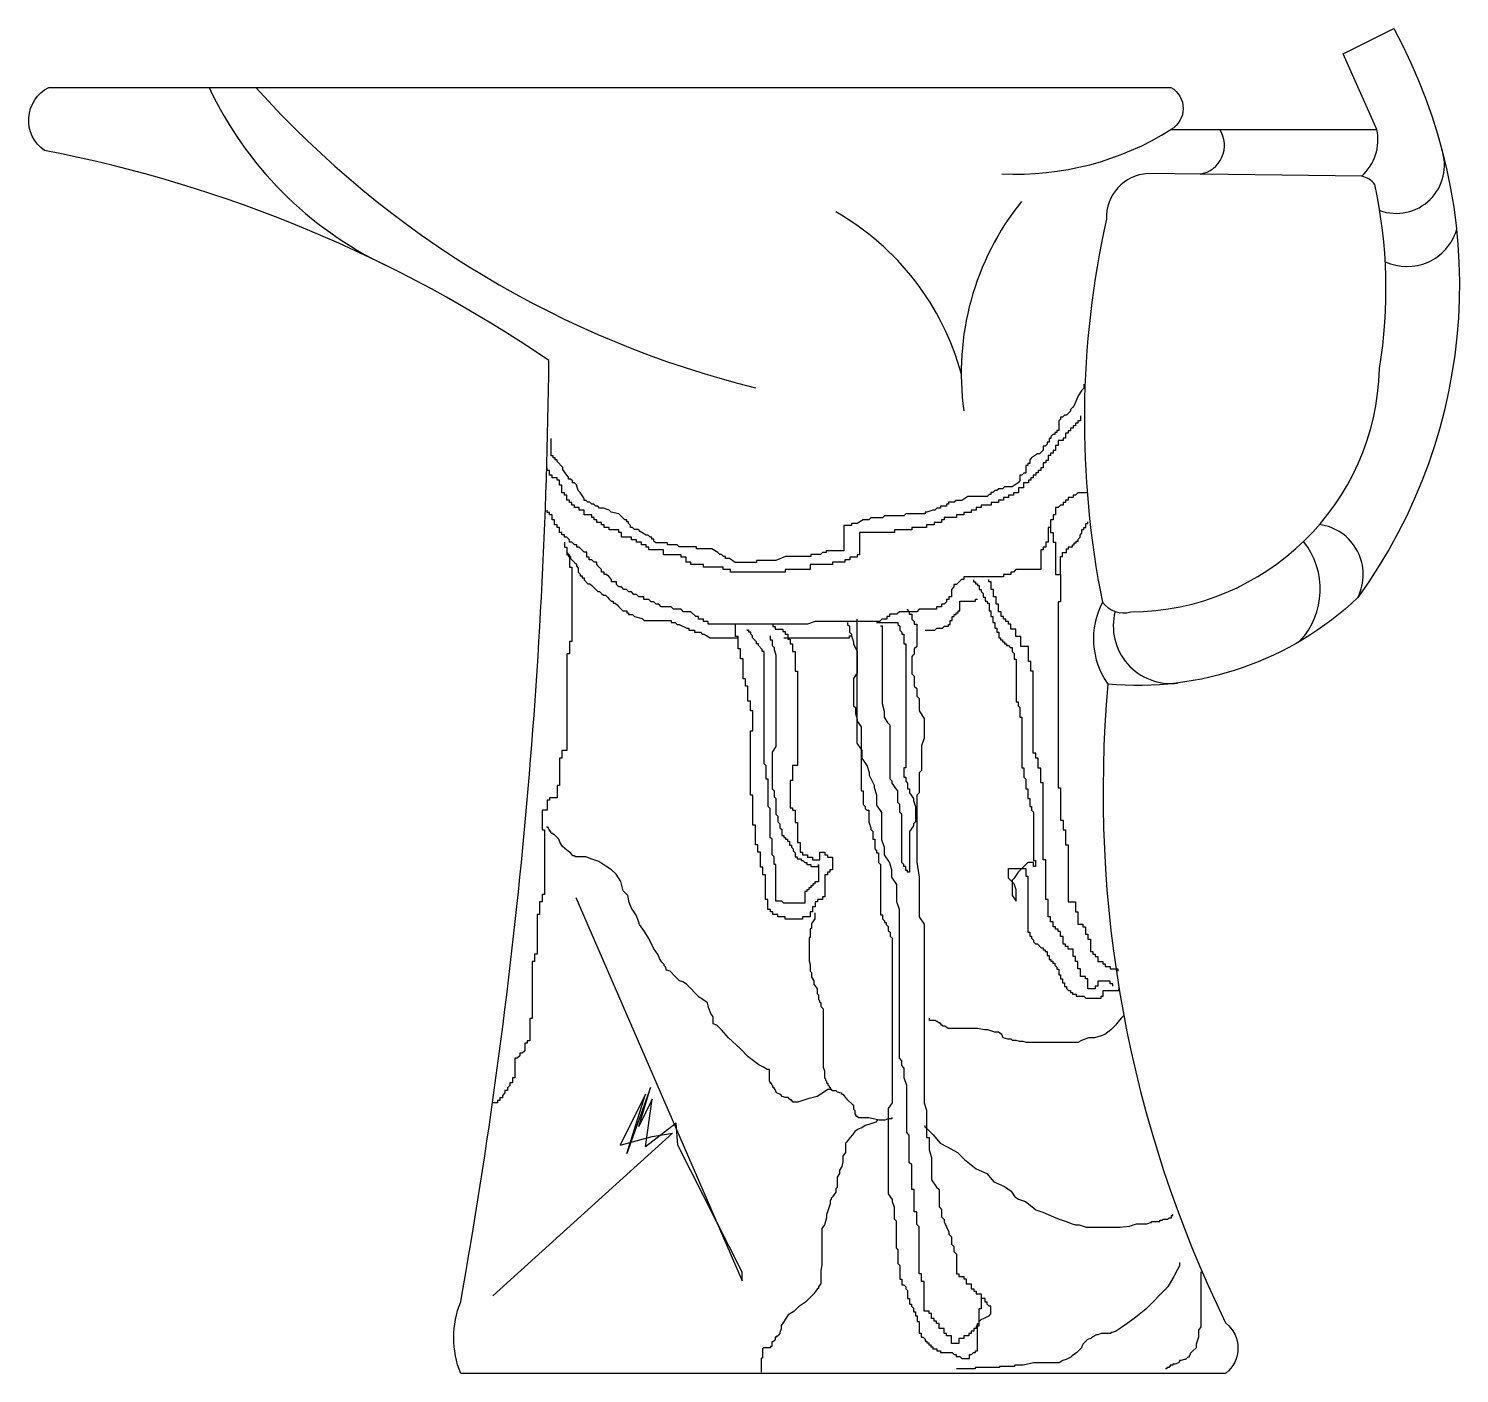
# Model space of a CAD drawing. Extents: x 929 to 1098, y 1069 to 1227.
import ezdxf

# ---------------------------------------------------------------- set-up
doc = ezdxf.new("R2010")
doc.units = 0
doc.header["$LTSCALE"] = 10
doc.header["$MEASUREMENT"] = 0
for name, color, linetype in [('3', 3, 'CONTINUOUS'), ('4', 4, 'CONTINUOUS'), ('7', 7, 'CONTINUOUS')]:
    doc.layers.add(name, color=color, linetype=linetype)

msp = doc.modelspace()

# ---------------------------------------------------------------- linework, layer by layer
at = {"layer": '3'}
for points in [[(1053.59, 1185.53), (1053.59, 1185.07), (1053.36, 1184.84), (1052.9, 1184.16), (1052.44, 1183.02), (1052.22, 1182.79), (1051.99, 1182.56), (1051.99, 1182.33), (1051.53, 1181.87), (1051.3, 1181.87), (1051.07, 1181.65), (1050.84, 1181.65), (1050.84, 1181.42), (1050.62, 1181.19), (1050.62, 1180.05), (1050.39, 1180.05), (1050.39, 1179.82), (1050.16, 1179.82), (1050.16, 1179.59), (1049.93, 1179.59), (1049.7, 1179.36), (1049.7, 1179.13), (1049.47, 1179.13), (1049.47, 1178.68), (1049.24, 1178.68), (1049.24, 1178.45), (1049.02, 1178.22), (1048.79, 1178.22), (1048.79, 1177.76), (1048.33, 1177.31), (1048.1, 1177.31), (1047.42, 1176.85), (1047.19, 1176.62), (1047.19, 1176.16), (1046.96, 1176.16), (1046.96, 1175.94), (1046.73, 1175.94), (1046.73, 1175.02), (1046.5, 1175.02), (1046.27, 1174.79), (1046.04, 1174.79), (1046.04, 1174.11), (1045.82, 1173.88), (1045.13, 1173.42), (1044.22, 1173.42), (1043.99, 1173.19), (1043.53, 1173.19), (1043.3, 1172.97), (1043.07, 1172.97), (1042.84, 1172.74), (1042.62, 1172.74), (1042.62, 1172.51), (1042.39, 1172.51), (1042.16, 1172.28), (1039.87, 1172.28), (1039.19, 1171.82), (1038.5, 1171.82), (1038.27, 1171.6), (1037.59, 1171.6), (1037.59, 1171.37), (1037.36, 1171.37), (1037.36, 1171.14), (1036.67, 1171.14), (1036.67, 1170.91), (1036.22, 1170.91), (1035.99, 1170.68), (1035.76, 1170.68), (1035.07, 1170.45), (1034.84, 1170.45), (1034.84, 1170.22), (1032.56, 1170.22), (1032.33, 1170), (1030.04, 1170), (1029.82, 1169.77), (1028.44, 1169.77), (1028.22, 1169.54), (1027.53, 1169.54), (1026.84, 1169.08), (1026.16, 1169.08), (1026.16, 1168.85), (1025.24, 1168.85), (1025.24, 1165.88), (1023.19, 1165.88), (1023.19, 1165.66), (1022.73, 1165.66), (1022.5, 1165.43), (1021.36, 1165.43), (1021.36, 1165.2), (1018.39, 1165.2), (1017.24, 1164.74), (1014.96, 1164.74), (1014.96, 1164.51), (1012.44, 1164.51), (1011.76, 1164.97), (1011.3, 1164.97), (1011.3, 1165.2), (1011.07, 1165.2), (1010.84, 1165.43), (1010.62, 1165.43), (1010.39, 1165.66), (1009.7, 1166.11), (1007.87, 1166.11), (1007.87, 1166.34), (1005.82, 1166.34), (1005.59, 1166.57), (1004.44, 1166.57), (1004.44, 1166.8), (1003.07, 1166.8), (1002.84, 1167.03), (1002.84, 1167.26), (1002.62, 1167.26), (1002.62, 1167.48), (1002.39, 1167.48), (1002.16, 1167.71), (1001.93, 1167.71), (1001.24, 1168.17), (1001.02, 1168.4), (1000.56, 1168.4), (1000.33, 1168.63), (1000.1, 1168.63), (1000.1, 1168.85), (999.87, 1169.08), (999.87, 1169.31), (999.64, 1169.31), (999.64, 1169.54), (999.42, 1169.54), (999.19, 1169.77), (998.73, 1170.22), (997.82, 1170.45), (997.59, 1170.68), (996.9, 1170.91), (996.44, 1170.91), (996.22, 1171.14), (995.99, 1171.14), (995.76, 1171.37), (995.53, 1171.37), (995.3, 1171.6), (995.07, 1171.6), (994.84, 1171.82), (994.62, 1171.82), (994.62, 1172.05), (994.16, 1172.74), (993.93, 1172.97), (993.7, 1173.65), (993.47, 1173.88), (993.24, 1173.88), (993.24, 1174.11), (993.02, 1174.34), (992.79, 1174.34), (992.79, 1174.56), (992.56, 1174.79), (992.1, 1175.48), (992.1, 1175.71), (991.42, 1176.39), (991.42, 1176.62), (991.19, 1176.62), (991.19, 1176.85), (990.96, 1176.85), (990.96, 1177.08), (990.73, 1177.08), (990.73, 1179.13)], [(1050.84, 1163.14), (1050.84, 1165.2), (1051.07, 1165.2), (1051.07, 1165.66), (1051.53, 1165.66), (1051.53, 1166.11), (1051.76, 1166.11), (1051.76, 1166.34), (1052.22, 1166.34), (1052.22, 1166.57), (1052.44, 1166.57), (1052.44, 1166.8), (1052.67, 1166.8), (1052.67, 1167.03), (1052.9, 1167.03), (1052.9, 1167.26), (1053.13, 1167.48), (1053.13, 1167.71), (1053.36, 1167.94), (1053.36, 1168.4), (1053.59, 1168.4), (1053.59, 1168.63), (1053.82, 1168.63), (1053.82, 1169.08), (1054.04, 1169.08), (1054.04, 1169.31)], [(992.56, 1165.88), (992.56, 1165.66), (992.79, 1165.43), (992.79, 1165.2), (993.02, 1165.2), (993.02, 1164.97), (993.24, 1164.74), (993.47, 1164.51), (993.7, 1164.29), (993.7, 1164.06), (993.93, 1163.83), (993.93, 1163.37), (994.16, 1163.14), (994.16, 1162.91), (994.39, 1162.91), (994.39, 1162.69), (994.62, 1162.69), (994.62, 1162.46), (995.07, 1162), (995.3, 1162), (995.53, 1161.77), (996.22, 1161.09), (996.44, 1161.09), (996.67, 1160.86), (996.9, 1160.63), (997.13, 1160.63), (997.36, 1160.4), (997.59, 1160.17), (997.82, 1159.95), (998.04, 1159.95), (998.04, 1159.72), (998.27, 1159.72), (998.5, 1159.49), (998.73, 1159.26), (999.19, 1158.8), (999.64, 1158.8), (999.64, 1158.57), (999.87, 1158.57), (999.87, 1158.35), (1000.33, 1158.35), (1000.56, 1158.12), (1001.47, 1157.89), (1001.7, 1157.66), (1004.9, 1157.66), (1004.9, 1157.43), (1005.36, 1157.43), (1005.59, 1157.2), (1005.82, 1157.2), (1006.73, 1156.75), (1006.96, 1156.75), (1006.96, 1156.52), (1007.64, 1156.52), (1007.64, 1156.29), (1008.33, 1156.29), (1008.56, 1156.06), (1008.79, 1156.06), (1009.47, 1155.61), (1012.67, 1155.61)], [(1040.56, 1162.46), (1040.56, 1162.23), (1040.79, 1162.23), (1040.79, 1162), (1041.02, 1162), (1041.02, 1161.77), (1041.24, 1161.77), (1041.24, 1161.32), (1041.47, 1161.32), (1041.47, 1161.09), (1041.7, 1160.86), (1041.7, 1160.4), (1041.93, 1160.4), (1041.93, 1159.95), (1042.16, 1159.95), (1042.16, 1159.72), (1042.39, 1159.72), (1042.39, 1158.8), (1042.62, 1158.8), (1042.62, 1158.12), (1042.84, 1158.12), (1042.84, 1157.43), (1043.07, 1157.43), (1043.07, 1156.75), (1043.3, 1156.75), (1043.3, 1156.29), (1043.53, 1156.29), (1043.53, 1155.61), (1043.76, 1155.61), (1043.76, 1155.38), (1043.99, 1155.38), (1043.99, 1155.15), (1044.22, 1155.15), (1044.22, 1154.92), (1044.44, 1154.92), (1044.44, 1154.69), (1044.67, 1154.69), (1044.9, 1154.46), (1045.13, 1154.46), (1045.13, 1154.01), (1045.36, 1153.78), (1045.36, 1153.09), (1045.59, 1153.09), (1045.59, 1148.07), (1045.82, 1148.07), (1045.82, 1147.61), (1046.04, 1147.38), (1046.04, 1146.24), (1046.27, 1146.24), (1046.27, 1140.3), (1046.5, 1140.3), (1046.5, 1139.16), (1046.73, 1138.93), (1046.73, 1137.79), (1046.96, 1137.79), (1046.96, 1136.65), (1047.19, 1136.65), (1047.19, 1135.73), (1047.42, 1135.73), (1047.42, 1135.27), (1047.64, 1135.05), (1047.64, 1129.34), (1047.87, 1129.34), (1047.87, 1128.65), (1047.64, 1128.65), (1047.64, 1129.11), (1046.96, 1129.11), (1046.04, 1128.19), (1045.82, 1127.97), (1045.36, 1127.28), (1045.13, 1127.05), (1045.13, 1125.22), (1045.59, 1124.54), (1045.59, 1125.91), (1045.36, 1126.59), (1044.67, 1127.28), (1044.67, 1128.42), (1046.73, 1128.42), (1046.73, 1127.51), (1046.96, 1127.51), (1046.96, 1120.88), (1047.19, 1120.88), (1047.19, 1120.43), (1047.42, 1120.43), (1047.42, 1120.2), (1047.64, 1119.97), (1047.64, 1119.74), (1047.87, 1119.51), (1048.1, 1119.51), (1048.56, 1119.06), (1048.79, 1119.06), (1048.79, 1118.83), (1049.02, 1118.83), (1049.02, 1118.6), (1049.24, 1118.6), (1049.24, 1118.14), (1049.47, 1118.14), (1049.47, 1117.69), (1049.7, 1117.69), (1049.7, 1117.46), (1049.93, 1117.46), (1049.93, 1117.23), (1050.16, 1117.23), (1050.16, 1117), (1050.39, 1116.77), (1050.39, 1116.54), (1050.62, 1116.54), (1050.62, 1115.86), (1050.84, 1115.86), (1050.84, 1115.4), (1051.07, 1115.4), (1051.07, 1114.94), (1051.3, 1114.94), (1051.3, 1114.49), (1051.53, 1114.49), (1051.53, 1114.26), (1051.76, 1114.03), (1051.99, 1114.03), (1051.99, 1113.8), (1052.22, 1113.8), (1052.22, 1113.57), (1052.67, 1113.57), (1052.67, 1113.35), (1053.59, 1113.35), (1053.82, 1113.12), (1055.64, 1113.12), (1055.64, 1113.35), (1055.87, 1113.35), (1055.87, 1114.03), (1057.7, 1114.03), (1057.7, 1114.26)], [(1034.84, 1156.52), (1035.99, 1156.52), (1036.22, 1156.75), (1036.9, 1156.75), (1037.13, 1156.98), (1037.59, 1156.98), (1037.59, 1157.2), (1037.82, 1157.2), (1037.82, 1157.66), (1038.04, 1157.66), (1038.04, 1158.12), (1038.27, 1158.12), (1038.27, 1158.35), (1038.5, 1158.35), (1038.5, 1158.57), (1038.73, 1158.57), (1038.73, 1158.8), (1038.96, 1158.8), (1038.96, 1159.95), (1040.79, 1159.95), (1040.79, 1160.17), (1041.02, 1160.17)], [(1016.56, 1155.83), (1016.56, 1155.38), (1016.79, 1155.38), (1016.79, 1154.69), (1017.02, 1154.46), (1017.02, 1154.23), (1017.24, 1153.55), (1017.24, 1142.81), (1016.79, 1142.13), (1016.79, 1137.79), (1017.02, 1137.56), (1017.02, 1136.87), (1017.24, 1136.65), (1017.24, 1134.82), (1017.47, 1134.59), (1017.47, 1133.9), (1017.7, 1133.68), (1017.7, 1133.22), (1017.93, 1132.99), (1017.93, 1132.31), (1018.16, 1132.31), (1018.16, 1132.08), (1018.39, 1132.08), (1018.39, 1131.85), (1018.62, 1131.85), (1018.62, 1131.62), (1018.84, 1131.62), (1018.84, 1131.16), (1019.07, 1131.16), (1019.07, 1130.93), (1019.3, 1130.71), (1019.3, 1130.48), (1019.53, 1130.25), (1019.53, 1129.79), (1019.76, 1129.79), (1019.76, 1129.56), (1020.22, 1129.56), (1020.22, 1129.34), (1020.44, 1129.34), (1020.67, 1129.11), (1020.9, 1129.11), (1020.9, 1128.88), (1021.36, 1128.88), (1021.36, 1128.65), (1022.27, 1128.65), (1022.27, 1128.88), (1022.27, 1126.82), (1021.82, 1126.82), (1021.82, 1126.59), (1021.59, 1126.59), (1021.59, 1126.37), (1021.36, 1126.37), (1021.36, 1126.14), (1021.13, 1126.14), (1021.13, 1125.91), (1020.9, 1125.91), (1020.9, 1125.68), (1020.67, 1125.68), (1020.67, 1124.31), (1018.16, 1124.31), (1017.93, 1124.54), (1017.24, 1124.54), (1017.24, 1128.88), (1017.02, 1128.88), (1017.02, 1129.79), (1016.79, 1130.02), (1016.79, 1131.85), (1016.56, 1132.08), (1016.56, 1135.5), (1016.33, 1135.73), (1016.33, 1138.93), (1016.1, 1138.93), (1016.1, 1140.53), (1015.87, 1140.76), (1015.87, 1154.01), (1015.64, 1154.01), (1015.64, 1154.23), (1015.19, 1154.69), (1015.19, 1154.92), (1014.96, 1154.92), (1014.96, 1155.15), (1014.73, 1155.38), (1014.5, 1155.61), (1014.5, 1155.83), (1014.27, 1156.06), (1014.27, 1156.29), (1014.04, 1156.29), (1014.04, 1156.52), (1013.82, 1156.52), (1014.04, 1156.52)], [(1025.7, 1157.43), (1025.7, 1157.2), (1025.93, 1156.98), (1025.93, 1156.29), (1026.16, 1156.06), (1026.16, 1155.83), (1026.39, 1155.15), (1026.39, 1154.92), (1026.84, 1154.01), (1026.84, 1151.49), (1026.39, 1150.81), (1026.39, 1147.61), (1026.62, 1147.38), (1026.62, 1146.7), (1026.84, 1146.01), (1026.84, 1145.78), (1027.3, 1145.1), (1027.3, 1137.56), (1027.53, 1137.56), (1027.53, 1135.96), (1027.76, 1135.73), (1027.76, 1135.5), (1027.99, 1135.27), (1028.22, 1135.27), (1028.22, 1133.9), (1028.44, 1133.22), (1028.44, 1132.99), (1028.67, 1132.76), (1028.67, 1131.85), (1028.9, 1131.85), (1028.9, 1130.71), (1029.13, 1130.48), (1029.13, 1130.25), (1029.36, 1130.25), (1029.36, 1129.11), (1029.59, 1128.88), (1029.59, 1122.94), (1029.82, 1122.94), (1029.82, 1122.48), (1030.04, 1122.25), (1030.04, 1122.03), (1030.27, 1122.03), (1030.27, 1121.8), (1030.5, 1121.57), (1030.5, 1121.11), (1030.73, 1120.88), (1030.73, 1120.43), (1030.96, 1120.2), (1030.96, 1100.78), (1030.5, 1100.1), (1030.5, 1090.05), (1030.96, 1089.36), (1030.96, 1089.13), (1031.19, 1088.45), (1031.19, 1087.08), (1031.42, 1086.85), (1031.42, 1083.65), (1031.64, 1083.42), (1031.64, 1081.82), (1031.87, 1081.59), (1031.87, 1079.99), (1032.1, 1079.99), (1032.1, 1079.31), (1032.33, 1079.31), (1032.56, 1079.08), (1032.56, 1078.85), (1032.79, 1078.62), (1032.79, 1077.71), (1033.02, 1077.71), (1033.02, 1077.02), (1033.24, 1077.02), (1033.24, 1076.8), (1033.47, 1076.57), (1033.47, 1076.11), (1033.7, 1076.11), (1033.7, 1075.65), (1033.93, 1075.65), (1033.93, 1074.97), (1034.16, 1074.97), (1034.16, 1073.6), (1034.39, 1073.6), (1034.39, 1073.14), (1034.62, 1073.14), (1034.84, 1072.91), (1034.84, 1072.68), (1035.07, 1072.68), (1035.07, 1072.46), (1035.3, 1072.46), (1035.3, 1072.23), (1035.53, 1072.23), (1035.53, 1072), (1035.76, 1072), (1035.76, 1071.77), (1036.22, 1071.77), (1036.22, 1071.54), (1036.67, 1071.54), (1036.67, 1071.31), (1038.04, 1071.31), (1038.27, 1071.09), (1038.5, 1071.09), (1038.5, 1070.86), (1038.96, 1070.86), (1039.19, 1070.63), (1040.1, 1070.63), (1040.1, 1071.09), (1040.33, 1071.09), (1040.56, 1071.31), (1040.79, 1071.31), (1040.79, 1071.54), (1041.02, 1071.54), (1041.02, 1074.74), (1041.24, 1074.74), (1041.24, 1074.97), (1041.47, 1075.2), (1042.39, 1075.65), (1042.62, 1075.88), (1042.62, 1076.8), (1042.39, 1076.8), (1042.16, 1077.02), (1042.16, 1077.25), (1041.93, 1077.25), (1041.93, 1077.71), (1041.47, 1077.71)], [(1029.13, 1157.43), (1031.64, 1157.43), (1031.64, 1157.2), (1031.87, 1156.98), (1031.87, 1156.52), (1032.1, 1156.29), (1032.1, 1156.06), (1032.33, 1156.06), (1032.33, 1154.92), (1032.56, 1154.92), (1032.56, 1140.3), (1032.33, 1140.3), (1032.33, 1139.16), (1032.56, 1139.16), (1032.56, 1138.7), (1032.79, 1138.47), (1032.79, 1137.79), (1033.02, 1137.79), (1033.02, 1137.33), (1033.47, 1136.65), (1033.47, 1136.42), (1033.7, 1135.73), (1033.7, 1133.9), (1033.47, 1133.68), (1033.47, 1133.45), (1033.02, 1132.76), (1033.02, 1127.97), (1032.79, 1127.97), (1032.79, 1128.19), (1032.56, 1128.19), (1032.56, 1128.65), (1032.33, 1128.65), (1032.33, 1128.88), (1032.1, 1129.11), (1032.1, 1134.82), (1031.87, 1135.05), (1031.87, 1135.96), (1031.64, 1136.19), (1031.64, 1137.56), (1031.42, 1137.79), (1030.96, 1138.47), (1030.96, 1138.7), (1030.73, 1138.93), (1030.73, 1145.33), (1030.5, 1145.55), (1030.04, 1146.24), (1030.04, 1146.92), (1029.82, 1147.84), (1029.82, 1156.98), (1029.59, 1156.98)], [(1018.16, 1155.61), (1025.93, 1155.61), (1025.93, 1155.83), (1026.16, 1155.83)], [(1023.78, 1102.35), (1023.37, 1102.35), (1022.96, 1102.08), (1022.13, 1101.53), (1021.02, 1101.25), (1020.2, 1100.98), (1019.78, 1100.84), (1019.23, 1100.84), (1019.23, 1100.98), (1019.09, 1100.98), (1019.09, 1101.11), (1018.96, 1101.11), (1018.82, 1101.25), (1018.68, 1101.39), (1018.4, 1101.39), (1017.99, 1101.53), (1017.85, 1101.67), (1017.71, 1101.8), (1017.3, 1101.94), (1017.16, 1102.35), (1017.03, 1102.49), (1016.89, 1102.63), (1016.89, 1102.77), (1016.75, 1102.91), (1016.75, 1103.04), (1016.61, 1103.04), (1016.61, 1103.18), (1016.47, 1103.32), (1016.47, 1104.7), (1016.2, 1104.7), (1015.78, 1104.97), (1015.23, 1105.25), (1013.99, 1106.21), (1013.03, 1107.18), (1011.65, 1108.42), (1010.82, 1109.38), (1010.27, 1109.94), (1009.85, 1110.07), (1009.85, 1110.9), (1009.58, 1111.31), (1009.3, 1112), (1009.16, 1112.55), (1008.61, 1112.97), (1008.2, 1113.24), (1007.65, 1113.79), (1007.23, 1114.21), (1006.68, 1114.76), (1006.27, 1115.04), (1005.85, 1115.17), (1005.3, 1115.72), (1004.75, 1116.28), (1004.34, 1116.41), (1004.2, 1116.83), (1004.06, 1116.97), (1004.06, 1117.1), (1003.78, 1117.38), (1003.51, 1117.79), (1003.37, 1118.21), (1002.82, 1119.03), (1002.27, 1120.14), (1001.72, 1120.96), (1001.16, 1121.79), (1001.03, 1122.2), (1000.75, 1122.89), (1000.2, 1123.72), (999.92, 1124.41), (999.78, 1125.24), (999.23, 1125.79), (998.96, 1126.89), (998.41, 1127.72), (997.85, 1128.27), (997.16, 1128.68), (996.34, 1129.23), (995.51, 1129.51), (994.82, 1129.78), (993.58, 1129.78), (993.44, 1129.92), (993.3, 1129.92), (993.16, 1130.06), (993.03, 1130.2), (992.89, 1130.34), (992.75, 1130.47), (992.34, 1130.75), (992.06, 1131.02), (991.79, 1131.44), (991.65, 1131.85), (991.51, 1131.99), (991.37, 1132.13), (991.23, 1132.27), (991.1, 1132.4), (990.96, 1132.4), (990.96, 1132.54), (990.82, 1132.54), (990.68, 1132.68), (990.68, 1132.82), (990.54, 1132.82), (990.54, 1132.95), (990.41, 1133.09), (990.41, 1133.23), (990.27, 1133.23), (990.27, 1133.37)], [(993.65, 1124.99), (1013.27, 1079.79), (1013.27, 1080.79), (1005.66, 1095.79), (1005.46, 1098.39), (1001.86, 1095.59), (1002.66, 1101.19), (1001.06, 1097.99), (1002.46, 1102.59), (999.66, 1094.79), (1001.86, 1101.79), (998.86, 1095.79), (1002.66, 1096.79), (1005.06, 1097.19), (983.85, 1077.99)], [(1021.85, 1123.17), (1021.85, 1122.48), (1021.58, 1122.07), (1021.44, 1121.93), (1021.44, 1121.38), (1021.3, 1121.24), (1021.3, 1120.27), (1021.16, 1120.27), (1021.16, 1117.52), (1021.3, 1117.1), (1021.3, 1116.28), (1021.44, 1116.14), (1021.44, 1115.59), (1021.71, 1115.17), (1021.71, 1114.76), (1021.85, 1114.62), (1022.13, 1114.21), (1022.13, 1113.66), (1022.27, 1113.52), (1022.27, 1112.97), (1022.4, 1112.83), (1022.4, 1112.69), (1022.54, 1112.55), (1022.54, 1112.14), (1022.68, 1112), (1022.82, 1111.87), (1022.82, 1104.97), (1022.96, 1104.56), (1022.96, 1103.73), (1023.09, 1103.59), (1023.09, 1103.46), (1023.23, 1103.32), (1023.23, 1103.18), (1023.37, 1103.04), (1023.37, 1102.91), (1023.51, 1102.77), (1023.51, 1102.63), (1023.65, 1102.63), (1023.65, 1102.49), (1023.78, 1102.35), (1023.92, 1102.22), (1024.33, 1102.22), (1024.47, 1102.08), (1024.89, 1101.94), (1025.02, 1101.8), (1025.16, 1101.8), (1025.58, 1101.25), (1025.71, 1101.11), (1026.27, 1100.56), (1026.4, 1100.42), (1026.4, 1100.01), (1026.54, 1099.87), (1026.54, 1099.46), (1026.68, 1099.32), (1026.68, 1099.18), (1026.82, 1099.18), (1026.96, 1099.05), (1028.2, 1099.05), (1029.44, 1098.77), (1030.13, 1098.77), (1030.54, 1098.91), (1030.96, 1098.91), (1030.96, 1099.05)], [(1058.26, 1111.04), (1057.99, 1110.76), (1057.44, 1110.07), (1057.3, 1109.94), (1056.75, 1109.38), (1056.06, 1108.83), (1055.64, 1108.69), (1054.82, 1108.42), (1054.13, 1108.42), (1053.3, 1108.14), (1052.88, 1107.87), (1046.82, 1107.87), (1046.4, 1108.01), (1045.99, 1108.01), (1045.58, 1108.14), (1045.16, 1108.14), (1045.02, 1108.28), (1044.61, 1108.28), (1044.06, 1108.42), (1043.92, 1108.83), (1043.51, 1109.11), (1043.09, 1109.11), (1042.26, 1109.38), (1041.85, 1109.38), (1041.02, 1109.52), (1037.58, 1109.52), (1037.16, 1109.8), (1036.89, 1109.8), (1036.89, 1109.94), (1036.75, 1109.94), (1036.75, 1110.07), (1036.61, 1110.07), (1036.61, 1110.21), (1036.47, 1110.21), (1036.33, 1110.35), (1036.2, 1110.35), (1036.06, 1110.49), (1035.37, 1110.49), (1035.37, 1110.76)], [(1029.3, 1098.77), (1029.16, 1098.63), (1029.02, 1098.49), (1028.2, 1098.22), (1027.78, 1098.08), (1027.37, 1097.81), (1026.96, 1097.67), (1026.54, 1097.39), (1026.27, 1096.98), (1025.99, 1096.7), (1025.71, 1096.29), (1025.58, 1096.15), (1025.44, 1096.01), (1025.44, 1094.91), (1025.16, 1094.5), (1025.16, 1093.81), (1025.02, 1093.26), (1024.75, 1092.84), (1024.75, 1092.43), (1024.47, 1092.02), (1024.47, 1090.78), (1024.33, 1090.64), (1024.33, 1090.22), (1023.92, 1089.67), (1023.78, 1089.54), (1023.78, 1089.4), (1023.65, 1089.26), (1023.65, 1088.85), (1023.37, 1088.02), (1023.23, 1087.61), (1023.23, 1087.19), (1022.96, 1086.37), (1022.68, 1085.95), (1022.68, 1081.68), (1022.54, 1080.99), (1022.54, 1079.47), (1022.27, 1079.06), (1022.27, 1078.92), (1022.13, 1078.78), (1021.99, 1078.65), (1021.71, 1078.23), (1021.16, 1077.68), (1020.75, 1077.27), (1019.92, 1076.72), (1019.37, 1076.16), (1018.68, 1075.75), (1018.13, 1074.92), (1017.85, 1074.51), (1017.85, 1074.1), (1017.71, 1073.68), (1017.71, 1073.55), (1017.58, 1073.41), (1017.44, 1073.27), (1017.3, 1073.27), (1017.3, 1073.13), (1017.16, 1073.13), (1017.16, 1072.86), (1017.03, 1072.72), (1016.89, 1072.58), (1016.75, 1072.58), (1016.75, 1072.03), (1016.61, 1072.03), (1016.61, 1071.89), (1015.78, 1071.89), (1015.65, 1071.75), (1015.65, 1070.65), (1015.51, 1070.65), (1015.51, 1069)], [(1034.82, 1098.08), (1034.82, 1097.94), (1035.23, 1097.53), (1035.78, 1096.98), (1036.61, 1096.01), (1037.44, 1095.6), (1038.68, 1094.91), (1039.51, 1094.08), (1040.89, 1092.98), (1042.13, 1092.43), (1042.95, 1091.47), (1044.2, 1090.91), (1045.02, 1090.36), (1045.44, 1089.67), (1045.85, 1089.4), (1046.68, 1089.12), (1047.23, 1088.71), (1047.92, 1088.16), (1048.75, 1087.88), (1049.99, 1087.33), (1050.68, 1087.05), (1051.51, 1086.78), (1052.2, 1086.5), (1052.61, 1086.37), (1053.02, 1086.37), (1053.85, 1086.09), (1057.85, 1086.09), (1058.95, 1086.23), (1059.78, 1086.5), (1061.02, 1086.5), (1061.44, 1086.64), (1061.57, 1086.64), (1061.57, 1086.78), (1062.54, 1086.78), (1062.54, 1086.92), (1062.82, 1086.92), (1062.95, 1087.05), (1063.5, 1087.05), (1063.64, 1087.19), (1063.92, 1087.19), (1063.92, 1087.47), (1064.06, 1087.47), (1064.06, 1087.61)], [(1064.88, 1081.95), (1064.88, 1081.54), (1064.61, 1081.13), (1064.19, 1080.3), (1063.5, 1079.06), (1062.68, 1078.23), (1061.71, 1077.27), (1060.88, 1076.44), (1059.51, 1075.34), (1058.13, 1074.37), (1057.3, 1073.82), (1056.88, 1073.68), (1056.75, 1073.68), (1056.75, 1073.55), (1055.64, 1073.55), (1055.23, 1073.41), (1055.09, 1073.41), (1054.54, 1073.13), (1054.4, 1072.99), (1053.99, 1072.86), (1053.44, 1072.31), (1053.3, 1071.89), (1052.75, 1071.34), (1052.61, 1071.2), (1052.2, 1070.93), (1052.06, 1070.79), (1051.51, 1070.51), (1051.09, 1070.38), (1050.68, 1070.1), (1047.64, 1070.1), (1046.4, 1069.82), (1045.44, 1069.82), (1045.3, 1069.69), (1043.64, 1069.69), (1043.64, 1069.55), (1040.75, 1069.55), (1040.75, 1069.41), (1038.54, 1069.41)], [(1067.37, 1080.85), (1067.37, 1074.37), (1067.09, 1073.96), (1067.09, 1073.13), (1066.82, 1072.31), (1066.82, 1071.89), (1066.4, 1071.48), (1066.26, 1071.34), (1066.13, 1071.2), (1066.13, 1071.06), (1065.99, 1070.93), (1065.99, 1070.79), (1065.85, 1070.79), (1065.71, 1070.65), (1065.57, 1070.51), (1065.44, 1070.51), (1065.02, 1070.38), (1064.88, 1070.38), (1064.88, 1070.24), (1064.75, 1070.1), (1064.33, 1069.96), (1064.06, 1069.96), (1064.06, 1069.82), (1063.78, 1069.82), (1063.78, 1069.69), (1063.64, 1069.69), (1063.64, 1069.55), (1063.37, 1069.55), (1063.37, 1069.41), (1063.23, 1069.41)]]:
    msp.add_lwpolyline(points, dxfattribs=at)
for centre, radius, start, end in [((990.1, 1239.15), 43.88, 205.1207, 244.5441), ((1042.73, 1298.28), 116.56, 221.8427, 256.1621), ((1045.63, 1244.51), 34.21, 267.0798, 302.1907), ((1066.71, 1213.71), 3.46, 279.6568, 32.5166), ((1082.47, 1214.37), 5.81, 312.1336, 11.8462), ((1090.44, 1211.36), 5.69, 249.8857, 18.9983), ((1071.4, 1186.87), 32.29, 141.2647, 187.9649), ((1008.69, 1178.44), 31.54, 15.2081, 60.3144), ((1091.71, 1205.52), 6.12, 245.1865, 342.8606), ((1080.58, 1163.06), 5.97, 333.2717, 82.2601), ((1072.42, 1161.35), 9.05, 317.2463, 38.4373), ((1063.99, 1155.51), 9.28, 152.3379, 215.3203), ((1063.83, 1157.01), 6.78, 165.4639, 276.8758)]:
    msp.add_arc(centre, radius, start, end, dxfattribs=at)
at = {"layer": '4'}
msp.add_lwpolyline([(1063.86, 1215.57), (1088.16, 1215.57), (1084.19, 1224.49), (1090.14, 1227.46, -0.290325), (1085.91, 1160.37, -0.216117), (1056.42, 1150.15, 0.136816), (1070.3, 1074.81, -0.489749), (1070.3, 1068.86), (980.05, 1068.86, -0.194105), (980.05, 1077.29, 0.041221), (990.46, 1188.31, 0.102311), (930.95, 1213.09, -0.569463), (931.45, 1220.52), (1063.86, 1220.52, -0.581936)], format="xyb", close=True, dxfattribs=at)
msp.add_lwpolyline([(1086.37, 1210.06), (1061.15, 1210.37, 0.411325), (1056.24, 1204.98, 0.104571), (1055.77, 1159.82, 0.31384), (1059.14, 1158.67, 0.404595), (1088.47, 1187.36, 0.093527), (1087.91, 1209.08, 0.175186), (1086.37, 1210.06)], format="xyb", dxfattribs=at)
at = {"layer": '7'}
for points in [[(1053.17, 1181.8), (1053.17, 1181.21), (1052.88, 1181.21), (1052.88, 1180.92), (1052.59, 1180.92), (1052.59, 1180.63), (1052.3, 1180.63), (1052.3, 1180.34), (1052, 1180.34), (1052, 1180.04), (1051.71, 1180.04), (1051.71, 1179.75), (1051.42, 1179.75), (1051.42, 1179.17), (1051.13, 1179.17), (1051.13, 1178.87), (1050.54, 1178.87), (1050.54, 1178.29), (1050.25, 1178.29), (1050.25, 1177.7), (1049.96, 1177.7), (1049.96, 1177.41), (1049.66, 1177.41), (1049.66, 1177.12), (1049.37, 1177.12), (1049.37, 1176.53), (1049.08, 1176.53), (1049.08, 1176.24), (1048.78, 1176.24), (1048.78, 1175.66), (1048.49, 1175.66), (1048.49, 1175.36), (1048.2, 1175.36), (1048.2, 1175.07), (1047.91, 1175.07), (1047.91, 1174.78), (1047.61, 1174.78), (1047.61, 1174.49), (1047.32, 1174.49), (1047.32, 1174.19), (1047.03, 1174.19), (1047.03, 1173.9), (1046.44, 1173.9), (1046.44, 1173.32), (1045.86, 1173.32), (1045.86, 1172.73), (1045.27, 1172.73), (1045.27, 1172.44), (1044.69, 1172.44), (1044.69, 1172.15), (1044.1, 1172.15), (1044.1, 1171.85), (1043.52, 1171.85), (1043.52, 1171.56), (1042.64, 1171.56), (1042.64, 1171.27), (1041.47, 1171.27), (1041.47, 1170.98), (1040.88, 1170.98), (1040.88, 1170.68), (1040.3, 1170.68), (1040.3, 1170.39), (1039.42, 1170.39), (1039.42, 1170.1), (1038.54, 1170.1), (1038.54, 1169.81), (1037.08, 1169.81), (1037.08, 1169.51), (1036.78, 1169.51), (1036.78, 1169.22), (1035.91, 1169.22), (1035.91, 1168.93), (1035.03, 1168.93), (1035.03, 1168.64), (1033.27, 1168.64), (1033.27, 1168.34), (1031.22, 1168.34), (1031.22, 1168.05), (1027.12, 1168.05), (1027.12, 1165.42), (1026.83, 1165.42), (1026.83, 1165.13), (1025.95, 1165.13), (1025.95, 1164.83), (1025.37, 1164.83), (1025.37, 1164.54), (1023.91, 1164.54), (1023.91, 1164.25), (1021.27, 1164.25), (1021.27, 1163.66), (1018.34, 1163.66), (1018.34, 1163.37), (1011.9, 1163.37), (1011.9, 1163.66), (1011.03, 1163.66), (1011.03, 1163.96), (1008.69, 1163.96), (1008.69, 1164.25), (1007.22, 1164.25), (1007.22, 1164.54), (1006.64, 1164.54), (1006.64, 1165.13), (1006.05, 1165.13), (1006.05, 1165.42), (1004, 1165.42), (1004, 1166), (1002.25, 1166), (1002.25, 1166.3), (1001.95, 1166.3), (1001.95, 1166.59), (1001.37, 1166.59), (1001.37, 1166.88), (1000.78, 1166.88), (1000.78, 1167.17), (1000.2, 1167.17), (1000.2, 1167.47), (999.03, 1167.47), (999.03, 1168.05), (998.73, 1168.05), (998.73, 1168.34), (997.56, 1168.34), (997.56, 1168.64), (996.98, 1168.64), (996.98, 1168.93), (996.68, 1168.93), (996.68, 1169.22), (996.1, 1169.22), (996.1, 1169.51), (995.81, 1169.51), (995.81, 1169.81), (995.51, 1169.81), (995.51, 1170.1), (994.64, 1170.1), (994.64, 1170.68), (994.05, 1170.68), (994.05, 1170.98), (993.47, 1170.98), (993.47, 1171.27), (993.17, 1171.27), (993.17, 1171.56), (992.88, 1171.56), (992.88, 1171.85), (992.59, 1171.85), (992.59, 1172.44), (992.29, 1172.44), (992.29, 1172.73), (992, 1172.73), (992, 1173.61), (991.71, 1173.61), (991.71, 1174.19), (991.42, 1174.19), (991.42, 1174.49), (990.83, 1174.49), (990.83, 1174.78), (990.54, 1174.78), (990.54, 1175.36), (990.25, 1175.36), (990.25, 1175.66)], [(1054.05, 1172.73), (1052.88, 1172.73), (1052.59, 1172.44), (1052.3, 1172.44), (1052.3, 1172.15), (1051.71, 1172.15), (1051.71, 1171.85), (1051.42, 1171.85), (1051.42, 1171.56), (1051.13, 1171.56), (1051.13, 1171.27), (1050.83, 1171.27), (1050.54, 1170.98), (1050.25, 1170.98), (1050.25, 1170.1), (1049.96, 1170.1), (1049.96, 1169.51), (1049.66, 1169.51), (1049.66, 1168.64), (1049.37, 1168.64), (1049.37, 1166.88), (1049.08, 1166.88), (1049.08, 1166.3), (1048.78, 1166.3), (1048.78, 1166), (1048.49, 1166), (1048.49, 1163.66), (1045.56, 1163.66), (1045.27, 1163.37), (1044.98, 1163.37), (1044.98, 1163.08), (1044.1, 1163.08), (1044.1, 1162.79), (1039.42, 1162.79), (1039.42, 1162.49), (1039.13, 1162.49), (1038.54, 1161.91), (1038.25, 1161.91), (1038.25, 1161.62), (1037.95, 1161.32), (1037.95, 1160.45), (1037.66, 1160.45), (1037.66, 1160.15), (1037.37, 1160.15), (1037.37, 1159.86), (1037.08, 1159.57), (1036.78, 1159.57), (1036.78, 1159.28), (1036.2, 1159.28), (1036.2, 1158.98), (1034.15, 1158.98), (1033.86, 1158.69), (1031.81, 1158.69), (1031.52, 1158.4), (1030.64, 1158.4), (1030.64, 1158.11), (1030.34, 1158.11), (1030.34, 1157.81), (1029.76, 1157.81), (1029.47, 1157.52), (1021.86, 1157.52), (1020.98, 1157.23), (1009.27, 1157.23), (1009.27, 1157.52), (1008.69, 1157.52), (1008.69, 1157.81), (1008.1, 1157.81), (1008.1, 1158.11), (1007.81, 1158.11), (1007.22, 1158.69), (1006.34, 1158.69), (1006.05, 1158.98), (1005.17, 1158.98), (1004.88, 1159.28), (1003.71, 1159.28), (1003.42, 1159.57), (1003.12, 1159.57), (1002.83, 1159.86), (1002.54, 1159.86), (1002.25, 1160.15), (1001.66, 1160.15), (1001.66, 1160.45), (1001.08, 1160.45), (1000.78, 1160.74), (1000.49, 1160.74), (1000.2, 1161.03), (999.9, 1161.03), (999.61, 1161.32), (999.32, 1161.32), (999.03, 1161.62), (998.73, 1161.62), (998.44, 1161.91), (998.44, 1162.2), (997.86, 1162.2), (997.86, 1162.49), (997.56, 1162.79), (997.27, 1163.08), (996.98, 1163.08), (996.98, 1163.37), (996.68, 1163.37), (996.68, 1163.66), (996.39, 1163.96), (996.1, 1164.25), (996.1, 1164.54), (995.81, 1164.54), (995.51, 1164.83), (995.22, 1164.83), (995.22, 1165.13), (994.93, 1165.13), (994.93, 1165.71), (994.64, 1165.71), (994.05, 1166.3), (993.76, 1166.3), (993.76, 1166.59), (993.47, 1166.59), (993.17, 1166.88), (992.88, 1166.88), (992.88, 1167.17), (992.59, 1167.47), (992.29, 1167.47), (992.29, 1167.76), (992, 1167.76), (992, 1168.05), (991.71, 1168.05), (991.71, 1168.64), (991.42, 1168.64), (991.42, 1168.93), (991.12, 1168.93), (991.12, 1169.51), (990.83, 1169.51), (990.83, 1170.1), (990.54, 1170.1), (990.54, 1170.39), (990.25, 1170.39), (990.25, 1170.68)], [(1049.66, 1168.64), (1049.66, 1168.05), (1049.96, 1168.05), (1049.96, 1166.88), (1050.25, 1166.88), (1050.25, 1163.08), (1050.83, 1163.08), (1050.83, 1159.86), (1050.54, 1159.86), (1050.54, 1137.92), (1050.83, 1137.92), (1050.83, 1134.12), (1051.13, 1134.12), (1051.13, 1132.95), (1051.42, 1132.95), (1051.42, 1131.19), (1051.71, 1131.19), (1051.71, 1124.47), (1052.59, 1124.47), (1052.59, 1123.3), (1052.88, 1123.3), (1052.88, 1121.83), (1053.47, 1121.83), (1053.47, 1121.54), (1053.76, 1121.54), (1053.76, 1120.66), (1054.05, 1120.66), (1054.05, 1120.08), (1054.35, 1120.08), (1054.35, 1118.62), (1054.64, 1118.62), (1054.64, 1118.32), (1054.93, 1118.32), (1054.93, 1118.03), (1055.22, 1118.03), (1055.22, 1117.45), (1055.81, 1117.45), (1055.81, 1117.15), (1056.1, 1117.15), (1056.1, 1116.86), (1056.69, 1116.86), (1056.69, 1116.57), (1057.57, 1116.57), (1057.57, 1116.28)], [(992.29, 1166.88), (992.29, 1166.3), (992.59, 1166.3), (992.59, 1165.42), (992.88, 1165.42), (992.88, 1163.96), (993.17, 1163.96), (993.17, 1155.18), (992.88, 1155.18), (992.88, 1153.72), (992.59, 1153.72), (992.59, 1142.31), (992, 1142.31), (992, 1141.43), (991.71, 1141.43), (991.71, 1138.21), (991.42, 1138.21), (991.42, 1136.75), (990.54, 1136.75), (990.54, 1136.46), (990.25, 1136.46), (990.25, 1135.29), (989.66, 1135.29), (989.66, 1132.95), (989.95, 1132.95), (989.95, 1125.34), (989.66, 1125.34), (989.66, 1124.47), (989.37, 1124.47), (989.37, 1123), (989.07, 1123), (989.07, 1118.32), (988.78, 1118.32), (988.78, 1117.45), (988.49, 1117.45), (988.49, 1110.72), (988.2, 1110.72), (988.2, 1108.09), (987.9, 1108.09), (987.9, 1107.79), (987.61, 1107.79), (987.61, 1106.91), (987.32, 1106.62), (987.03, 1106.62), (987.03, 1106.33), (986.73, 1106.04), (986.44, 1106.04), (986.44, 1103.7), (986.15, 1103.7), (986.15, 1103.11), (985.86, 1103.11), (985.86, 1102.82), (985.56, 1102.53), (985.56, 1102.23), (985.27, 1102.23), (985.27, 1101.94), (984.98, 1101.65), (984.98, 1101.36), (984.68, 1101.36), (984.68, 1101.06), (984.39, 1101.06), (984.39, 1100.77), (983.81, 1100.77)], [(1056.98, 1114.52), (1056.98, 1114.81), (1056.69, 1114.81), (1056.69, 1115.11), (1055.22, 1115.11), (1055.22, 1114.52), (1054.93, 1114.52), (1054.93, 1114.23), (1054.05, 1114.23), (1054.05, 1115.4), (1053.76, 1115.4), (1053.76, 1115.69), (1053.17, 1115.69), (1053.17, 1116.57), (1052.88, 1116.57), (1052.88, 1117.45), (1052.59, 1117.45), (1052.59, 1118.03), (1052.3, 1118.03), (1052.3, 1118.91), (1051.71, 1118.91), (1051.71, 1119.2), (1051.42, 1119.2), (1051.42, 1119.49), (1051.13, 1119.49), (1051.13, 1120.37), (1050.83, 1120.37), (1050.83, 1120.96), (1050.54, 1120.96), (1050.54, 1121.25), (1050.25, 1121.25), (1050.25, 1121.54), (1049.96, 1121.54), (1049.96, 1122.13), (1049.66, 1122.13), (1049.66, 1122.71), (1049.37, 1122.71), (1049.37, 1124.76), (1049.08, 1124.76), (1049.08, 1129.44), (1048.78, 1129.44), (1048.78, 1138.51), (1048.49, 1138.51), (1048.49, 1140.26), (1048.2, 1140.26), (1048.2, 1141.43), (1047.91, 1141.43), (1047.91, 1142.02), (1047.61, 1142.02), (1047.61, 1151.67), (1047.32, 1151.67), (1047.32, 1152.84), (1047.03, 1152.84), (1047.03, 1154.59), (1046.15, 1154.59), (1046.15, 1155.76), (1045.56, 1155.76), (1045.56, 1156.64), (1044.98, 1156.64), (1044.98, 1157.23), (1044.69, 1157.23), (1044.69, 1157.52), (1044.39, 1157.52), (1044.39, 1157.81), (1044.1, 1157.81), (1044.1, 1158.11), (1043.81, 1158.11), (1043.81, 1158.69), (1043.52, 1158.69), (1043.52, 1159.57), (1043.22, 1159.57), (1043.22, 1160.45), (1042.93, 1160.45), (1042.93, 1161.32), (1042.64, 1161.32), (1042.64, 1162.2), (1042.35, 1162.2), (1042.35, 1162.49)], [(1032.69, 1158.98), (1032.98, 1158.69), (1032.98, 1158.4), (1033.27, 1158.4), (1033.27, 1157.81), (1033.56, 1157.52), (1033.56, 1157.23), (1033.86, 1157.23), (1033.86, 1154.59), (1033.56, 1154.3), (1033.56, 1153.72), (1033.27, 1153.42), (1033.27, 1151.38), (1033.56, 1151.08), (1033.56, 1149.91), (1033.86, 1149.62), (1033.86, 1148.74), (1034.15, 1148.45), (1034.15, 1146.99), (1034.73, 1146.11), (1034.73, 1143.77), (1034.44, 1142.89), (1034.44, 1139.97), (1034.15, 1139.68), (1034.15, 1137.34), (1033.86, 1137.04), (1033.86, 1129.15), (1034.15, 1127.39), (1034.15, 1122.71), (1034.73, 1121.83), (1034.73, 1100.77), (1035.03, 1099.89), (1035.03, 1096.68), (1035.32, 1096.68), (1035.32, 1095.21), (1035.61, 1094.34), (1035.61, 1091.7), (1036.2, 1090.83), (1036.49, 1090.53), (1036.49, 1088.49), (1036.78, 1088.19), (1036.78, 1087.32), (1037.08, 1087.02), (1037.08, 1086.73), (1037.66, 1085.56), (1037.66, 1085.27), (1037.95, 1084.98), (1037.95, 1084.1), (1038.25, 1083.81), (1038.25, 1083.22), (1038.54, 1082.93), (1038.54, 1080.59), (1038.83, 1080.59), (1038.83, 1080.3), (1039.42, 1080.3), (1039.42, 1080), (1039.71, 1080), (1039.71, 1079.42), (1040.3, 1079.42), (1040.3, 1078.83), (1040.59, 1078.83), (1040.59, 1078.54), (1040.88, 1078.54), (1040.88, 1078.25), (1041.47, 1078.25), (1041.47, 1076.49), (1041.17, 1076.49), (1041.17, 1074.45), (1040.88, 1074.45), (1040.88, 1074.15), (1040.59, 1074.15), (1040.59, 1073.86), (1040.3, 1073.86), (1040.3, 1073.57), (1040, 1073.57), (1040, 1073.28), (1039.42, 1073.28), (1039.42, 1072.98), (1038.83, 1072.98), (1038.83, 1072.4), (1037.95, 1072.4), (1037.95, 1073.28), (1037.37, 1073.28), (1037.37, 1073.57), (1037.08, 1073.57), (1037.08, 1074.15), (1036.49, 1074.15), (1036.49, 1074.74), (1036.2, 1074.74), (1036.2, 1075.03), (1035.91, 1075.03), (1035.91, 1075.32), (1035.61, 1075.32), (1035.61, 1075.91), (1035.32, 1075.91), (1035.32, 1076.2), (1034.73, 1076.2), (1034.73, 1079.71), (1034.44, 1079.71), (1034.44, 1080.59), (1034.15, 1080.59), (1034.15, 1086.15), (1033.86, 1086.44), (1033.86, 1087.9), (1033.56, 1087.9), (1033.56, 1090.53), (1033.27, 1090.53), (1033.27, 1093.46), (1032.98, 1093.75), (1032.98, 1096.97), (1032.69, 1097.26), (1032.69, 1102.82), (1032.39, 1103.7), (1032.39, 1104.87), (1032.1, 1105.16), (1032.1, 1105.74), (1031.81, 1106.04), (1031.81, 1123.59), (1031.52, 1124.47), (1031.52, 1126.51), (1030.93, 1127.39), (1030.93, 1128.27), (1030.64, 1129.15), (1030.05, 1130.02), (1030.05, 1130.9), (1029.76, 1131.78), (1029.76, 1135), (1029.17, 1135.87), (1029.17, 1137.04), (1028.88, 1137.92), (1028.88, 1138.21), (1028.3, 1139.38), (1028.3, 1139.68), (1028, 1140.55), (1027.42, 1141.43), (1027.42, 1142.31), (1026.83, 1143.19), (1026.83, 1157.81)], [(1016.88, 1157.23), (1016.88, 1156.93), (1017.17, 1156.93), (1017.17, 1156.64), (1018.05, 1156.64), (1018.05, 1156.35), (1018.34, 1156.35), (1018.34, 1156.06), (1018.64, 1156.06), (1018.64, 1155.47), (1018.93, 1155.47), (1018.93, 1154.89), (1019.22, 1154.89), (1019.22, 1154.01), (1019.51, 1154.01), (1019.51, 1151.67), (1019.81, 1151.67), (1019.81, 1140.55), (1019.22, 1140.55), (1019.22, 1138.8), (1018.93, 1138.8), (1018.93, 1135.58), (1019.22, 1135.58), (1019.22, 1135.29), (1019.51, 1135.29), (1019.51, 1133.83), (1019.81, 1133.83), (1019.81, 1131.49), (1020.1, 1131.49), (1020.1, 1130.32), (1020.39, 1130.32), (1020.39, 1130.02), (1020.98, 1130.02), (1020.98, 1129.73), (1021.56, 1129.73), (1021.56, 1129.44), (1022.44, 1129.44), (1022.44, 1130.32), (1023.03, 1130.32), (1023.03, 1130.02), (1023.32, 1130.02), (1023.32, 1129.73), (1023.91, 1129.73), (1023.91, 1128.27), (1023.61, 1128.27), (1023.61, 1127.98), (1023.32, 1127.98), (1023.32, 1127.68), (1023.03, 1127.68), (1023.03, 1125.05), (1022.73, 1125.05), (1022.73, 1124.76), (1022.15, 1124.76), (1022.15, 1124.47), (1021.86, 1124.47), (1021.86, 1123.88), (1021.56, 1123.88), (1021.56, 1123.3), (1021.27, 1123.3), (1021.27, 1122.71), (1020.39, 1122.71), (1020.39, 1122.42), (1018.34, 1122.42), (1018.34, 1122.71), (1017.47, 1122.71), (1017.47, 1123), (1016.88, 1123), (1016.88, 1123.3), (1016.59, 1123.3), (1016.59, 1123.59), (1016.3, 1123.59), (1016.3, 1124.76), (1016, 1124.76), (1016, 1127.68), (1015.71, 1127.68), (1015.71, 1128.56), (1015.42, 1128.56), (1015.42, 1130.32), (1015.12, 1130.32), (1015.12, 1131.19), (1014.83, 1131.19), (1014.83, 1133.53), (1014.54, 1133.53), (1014.54, 1137.04), (1014.25, 1137.04), (1014.25, 1144.65), (1014.54, 1144.65), (1014.54, 1146.99), (1014.25, 1146.99), (1014.25, 1148.16), (1013.95, 1148.16), (1013.95, 1149.91), (1013.66, 1149.91), (1013.66, 1150.79), (1013.37, 1150.79), (1013.37, 1153.13), (1013.08, 1153.13), (1013.08, 1154.3), (1012.78, 1154.3), (1012.78, 1155.76), (1012.49, 1155.76), (1012.49, 1157.23)]]:
    msp.add_lwpolyline(points, dxfattribs=at)

doc.saveas('drawing.dxf')
